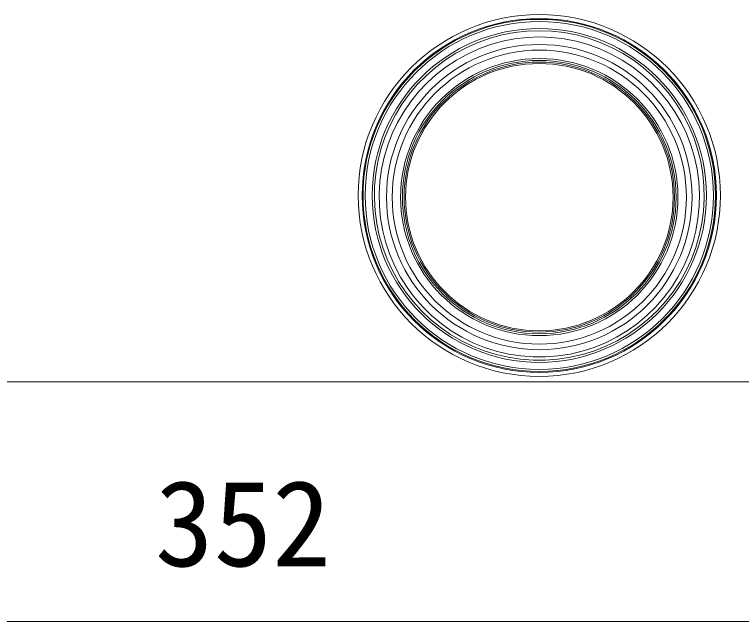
# Model space of a CAD drawing. Units: millimetres, scale not verified. Extents: x -62 to 63, y -57 to 57.
# Drawn here: x -31.97 to -16.5, y 1.18 to 14.11 of the extents above; entities that cross this region are included whole.
import ezdxf
from ezdxf.enums import TextEntityAlignment as Align

# ---------------------------------------------------------------- set-up
doc = ezdxf.new("R2010")
doc.units = ezdxf.units.MM
doc.header["$LTSCALE"] = 0.125
doc.layers.add('0-5_SUNPO', color=3, linetype='Continuous', lineweight=18)
doc.layers.add('0-6_GAIKEI', color=1, linetype='Continuous', lineweight=18)
doc.styles.add('ＭＳ ゴシック', font='')
doc.styles.get('ＭＳ ゴシック').set_extended_font_data('MS Gothic')

# ---------------------------------------------------------------- blocks, each defined once
blk = doc.blocks.new('D2')
at = {"layer": '0-5_SUNPO'}
blk.add_line((52.488, 314.6871), (22.288, 314.6871), dxfattribs=at)
at = {"layer": '0-5_SUNPO', "color": 7, "style": 'ＭＳ ゴシック'}
blk.add_text('352', height=1.833, dxfattribs=at).set_placement((35.513, 315.3121), align=Align.BOTTOM_LEFT)

msp = doc.modelspace()

# ---------------------------------------------------------------- linework, layer by layer
at = {"layer": '0-6_GAIKEI'}
for p, q in [((-20.8027, 13.765), (-21.0681, 13.7549)), ((-20.5373, 13.7549), (-20.8027, 13.765)), ((-21.5927, 13.6749), (-21.849, 13.6054)), ((-21.3319, 13.7249), (-21.5927, 13.6749)), ((-21.0681, 13.7549), (-21.3319, 13.7249)), ((-21.3292, 13.5896), (-21.0668, 13.6203)), ((-21.0668, 13.6203), (-20.8027, 13.6306)), ((-20.8027, 13.6306), (-20.5387, 13.6203)), ((-20.5387, 13.6203), (-20.2762, 13.5896)), ((-20.2735, 13.7249), (-20.5373, 13.7549)), ((-20.0127, 13.6749), (-20.2735, 13.7249)), ((-19.7564, 13.6054), (-20.0127, 13.6749)), ((-22.0993, 13.5166), (-22.3422, 13.4092)), ((-21.849, 13.6054), (-22.0993, 13.5166)), ((-22.0914, 13.3775), (-21.8431, 13.4678)), ((-21.8431, 13.4678), (-21.5885, 13.5387)), ((-21.5885, 13.5387), (-21.3292, 13.5896)), ((-20.2762, 13.5896), (-20.0169, 13.5387)), ((-20.0169, 13.5387), (-19.7624, 13.4678)), ((-19.7624, 13.4678), (-19.5141, 13.3775)), ((-19.5061, 13.5166), (-19.7564, 13.6054)), ((-19.2632, 13.4092), (-19.5061, 13.5166)), ((-22.3422, 13.4092), (-22.5763, 13.2838)), ((-22.3319, 13.2681), (-22.0914, 13.3775)), ((-19.5141, 13.3775), (-19.2735, 13.2681)), ((-19.0292, 13.2838), (-19.2632, 13.4092)), ((-22.5763, 13.2838), (-22.8002, 13.141)), ((-22.5633, 13.1405), (-22.3319, 13.2681)), ((-19.2735, 13.2681), (-19.0421, 13.1405)), ((-18.8053, 13.141), (-19.0292, 13.2838)), ((-22.8002, 13.141), (-23.0126, 12.9816)), ((-22.9929, 12.8334), (-22.7841, 12.9953)), ((-22.7841, 12.9953), (-22.5633, 13.1405)), ((-19.0421, 13.1405), (-18.8214, 12.9953)), ((-18.8214, 12.9953), (-18.6125, 12.8334)), ((-18.5928, 12.9816), (-18.8053, 13.141)), ((-23.0126, 12.9816), (-23.2124, 12.8067)), ((-18.393, 12.8067), (-18.5928, 12.9816)), ((-23.2124, 12.8067), (-23.3984, 12.6172)), ((-23.1886, 12.6558), (-22.9929, 12.8334)), ((-18.6125, 12.8334), (-18.4168, 12.6558)), ((-18.207, 12.6172), (-18.393, 12.8067)), ((-23.3984, 12.6172), (-23.5695, 12.4141)), ((-23.3699, 12.4636), (-23.1886, 12.6558)), ((-18.4168, 12.6558), (-18.2355, 12.4636)), ((-18.0359, 12.4141), (-18.207, 12.6172)), ((-23.5695, 12.4141), (-23.7248, 12.1986)), ((-23.5358, 12.2579), (-23.3699, 12.4636)), ((-18.2355, 12.4636), (-18.0696, 12.2579)), ((-17.8806, 12.1986), (-18.0359, 12.4141)), ((-23.6853, 12.04), (-23.5358, 12.2579)), ((-18.0696, 12.2579), (-17.9201, 12.04)), ((-23.7248, 12.1986), (-23.8634, 11.9721)), ((-17.7421, 11.9721), (-17.8806, 12.1986)), ((-23.8634, 11.9721), (-23.9844, 11.7357)), ((-23.8174, 11.8112), (-23.6853, 12.04)), ((-17.9201, 12.04), (-17.788, 11.8112)), ((-17.6211, 11.7357), (-17.7421, 11.9721)), ((-23.9314, 11.5728), (-23.8174, 11.8112)), ((-17.788, 11.8112), (-17.674, 11.5728)), ((-23.9844, 11.7357), (-24.0871, 11.4908)), ((-17.5183, 11.4908), (-17.6211, 11.7357)), ((-24.0871, 11.4908), (-24.1711, 11.2389)), ((-24.0266, 11.3263), (-23.9314, 11.5728)), ((-17.674, 11.5728), (-17.5789, 11.3263)), ((-17.4343, 11.2389), (-17.5183, 11.4908)), ((-24.1023, 11.0732), (-24.0266, 11.3263)), ((-17.5789, 11.3263), (-17.5031, 11.0732)), ((-24.1711, 11.2389), (-24.2358, 10.9813)), ((-17.3696, 10.9813), (-17.4343, 11.2389)), ((-24.2358, 10.9813), (-24.2808, 10.7196)), ((-24.1583, 10.8149), (-24.1023, 11.0732)), ((-17.5031, 11.0732), (-17.4471, 10.8149)), ((-17.3246, 10.7196), (-17.3696, 10.9813)), ((-24.2808, 10.7196), (-24.3059, 10.4553)), ((-24.194, 10.5531), (-24.1583, 10.8149)), ((-17.4471, 10.8149), (-17.4114, 10.5531)), ((-17.2995, 10.4553), (-17.3246, 10.7196)), ((-24.2094, 10.2893), (-24.194, 10.5531)), ((-17.4114, 10.5531), (-17.396, 10.2893)), ((-24.3059, 10.4553), (-24.3109, 10.1897)), ((-17.2945, 10.1897), (-17.2995, 10.4553)), ((-24.2043, 10.0251), (-24.2094, 10.2893)), ((-17.396, 10.2893), (-17.4011, 10.0251)), ((-24.3109, 10.1897), (-24.2959, 9.9246)), ((-17.3096, 9.9246), (-17.2945, 10.1897)), ((-24.2959, 9.9246), (-24.2608, 9.6614)), ((-24.1787, 9.7621), (-24.2043, 10.0251)), ((-17.4011, 10.0251), (-17.4267, 9.7621)), ((-17.3446, 9.6614), (-17.3096, 9.9246)), ((-24.1328, 9.5019), (-24.1787, 9.7621)), ((-17.4267, 9.7621), (-17.4726, 9.5019)), ((-24.2608, 9.6614), (-24.2059, 9.4016)), ((-17.3995, 9.4016), (-17.3446, 9.6614)), ((-24.0669, 9.246), (-24.1328, 9.5019)), ((-17.4726, 9.5019), (-17.5385, 9.246)), ((-24.2059, 9.4016), (-24.1315, 9.1466)), ((-17.4739, 9.1466), (-17.3995, 9.4016)), ((-24.1315, 9.1466), (-24.0381, 8.8981)), ((-23.9813, 8.996), (-24.0669, 9.246)), ((-17.5385, 9.246), (-17.6241, 8.996)), ((-17.5674, 8.8981), (-17.4739, 9.1466)), ((-23.8767, 8.7533), (-23.9813, 8.996)), ((-17.6241, 8.996), (-17.7287, 8.7533)), ((-24.0381, 8.8981), (-23.9261, 8.6572)), ((-17.6793, 8.6572), (-17.5674, 8.8981)), ((-23.7535, 8.5196), (-23.8767, 8.7533)), ((-17.7287, 8.7533), (-17.8519, 8.5196)), ((-23.9261, 8.6572), (-23.7962, 8.4256)), ((-23.6127, 8.296), (-23.7535, 8.5196)), ((-17.8519, 8.5196), (-17.9928, 8.296)), ((-17.8092, 8.4256), (-17.6793, 8.6572)), ((-23.7962, 8.4256), (-23.6492, 8.2045)), ((-17.9562, 8.2045), (-17.8092, 8.4256)), ((-23.6492, 8.2045), (-23.4859, 7.9951)), ((-23.4549, 8.0841), (-23.6127, 8.296)), ((-17.9928, 8.296), (-18.1506, 8.0841)), ((-18.1195, 7.9951), (-17.9562, 8.2045)), ((-23.2811, 7.885), (-23.4549, 8.0841)), ((-18.1506, 8.0841), (-18.3243, 7.885)), ((-23.4859, 7.9951), (-23.3072, 7.7986)), ((-18.2982, 7.7986), (-18.1195, 7.9951)), ((-23.3072, 7.7986), (-23.1142, 7.6162)), ((-23.0925, 7.6999), (-23.2811, 7.885)), ((-18.3243, 7.885), (-18.513, 7.6999)), ((-18.4912, 7.6162), (-18.2982, 7.7986)), ((-23.1142, 7.6162), (-22.9079, 7.449)), ((-22.89, 7.5301), (-23.0925, 7.6999)), ((-18.513, 7.6999), (-18.7154, 7.5301)), ((-18.6975, 7.449), (-18.4912, 7.6162)), ((-22.9079, 7.449), (-22.6896, 7.2978)), ((-22.6751, 7.3764), (-22.89, 7.5301)), ((-18.7154, 7.5301), (-18.9304, 7.3764)), ((-18.9159, 7.2978), (-18.6975, 7.449)), ((-22.6896, 7.2978), (-22.4604, 7.1636)), ((-22.4488, 7.2399), (-22.6751, 7.3764)), ((-18.9304, 7.3764), (-19.1566, 7.2399)), ((-19.145, 7.1636), (-18.9159, 7.2978)), ((-22.4604, 7.1636), (-22.2218, 7.0471)), ((-22.2127, 7.1213), (-22.4488, 7.2399)), ((-21.9681, 7.0214), (-22.2127, 7.1213)), ((-19.3927, 7.1213), (-19.6373, 7.0214)), ((-19.1566, 7.2399), (-19.3927, 7.1213)), ((-19.3836, 7.0471), (-19.145, 7.1636)), ((-22.2218, 7.0471), (-21.975, 6.9489)), ((-21.7165, 6.9407), (-21.9681, 7.0214)), ((-19.6373, 7.0214), (-19.889, 6.9407)), ((-19.6304, 6.9489), (-19.3836, 7.0471)), ((-21.975, 6.9489), (-21.7216, 6.8697)), ((-21.7216, 6.8697), (-21.4628, 6.8099)), ((-21.4593, 6.8798), (-21.7165, 6.9407)), ((-21.4628, 6.8099), (-21.2003, 6.7699)), ((-21.1983, 6.8389), (-21.4593, 6.8798)), ((-20.9348, 6.8185), (-21.1983, 6.8389)), ((-20.6706, 6.8185), (-20.9348, 6.8185)), ((-20.4071, 6.8389), (-20.6706, 6.8185)), ((-20.1461, 6.8798), (-20.4071, 6.8389)), ((-20.4051, 6.7699), (-20.1426, 6.8099)), ((-19.889, 6.9407), (-20.1461, 6.8798)), ((-20.1426, 6.8099), (-19.8839, 6.8697)), ((-19.8839, 6.8697), (-19.6304, 6.9489)), ((-21.2003, 6.7699), (-20.9355, 6.7498)), ((-20.9355, 6.7498), (-20.6699, 6.7498)), ((-20.6699, 6.7498), (-20.4051, 6.7699))]:
    msp.add_line(p, q, dxfattribs=at)
at = {"layer": '0-6_GAIKEI', "color": 7}
msp.add_line((-10.8027, 6.284), (-43.4027, 6.284), dxfattribs=at)
at = {"layer": '0-6_GAIKEI'}
for centre, radius in [((-20.8027, 10.256), 3.8529), ((-20.8027, 10.256), 3.769), ((-20.8027, 10.256), 3.749), ((-20.8027, 10.256), 3.705), ((-20.8027, 10.256), 3.555), ((-20.8027, 10.221), 3.25), ((-20.8027, 10.221), 3.13), ((-20.8027, 10.221), 2.95), ((-20.8027, 10.221), 2.9499), ((-20.8027, 10.221), 2.91), ((-20.8027, 10.221), 2.875), ((-20.8027, 10.221), 2.845)]:
    msp.add_circle(centre, radius, dxfattribs=at)

# ---------------------------------------------------------------- block references
at = {"layer": '0-5_SUNPO'}
msp.add_blockref('D2', (-64.4907, -313.5024), dxfattribs=at)

doc.saveas('drawing.dxf')
